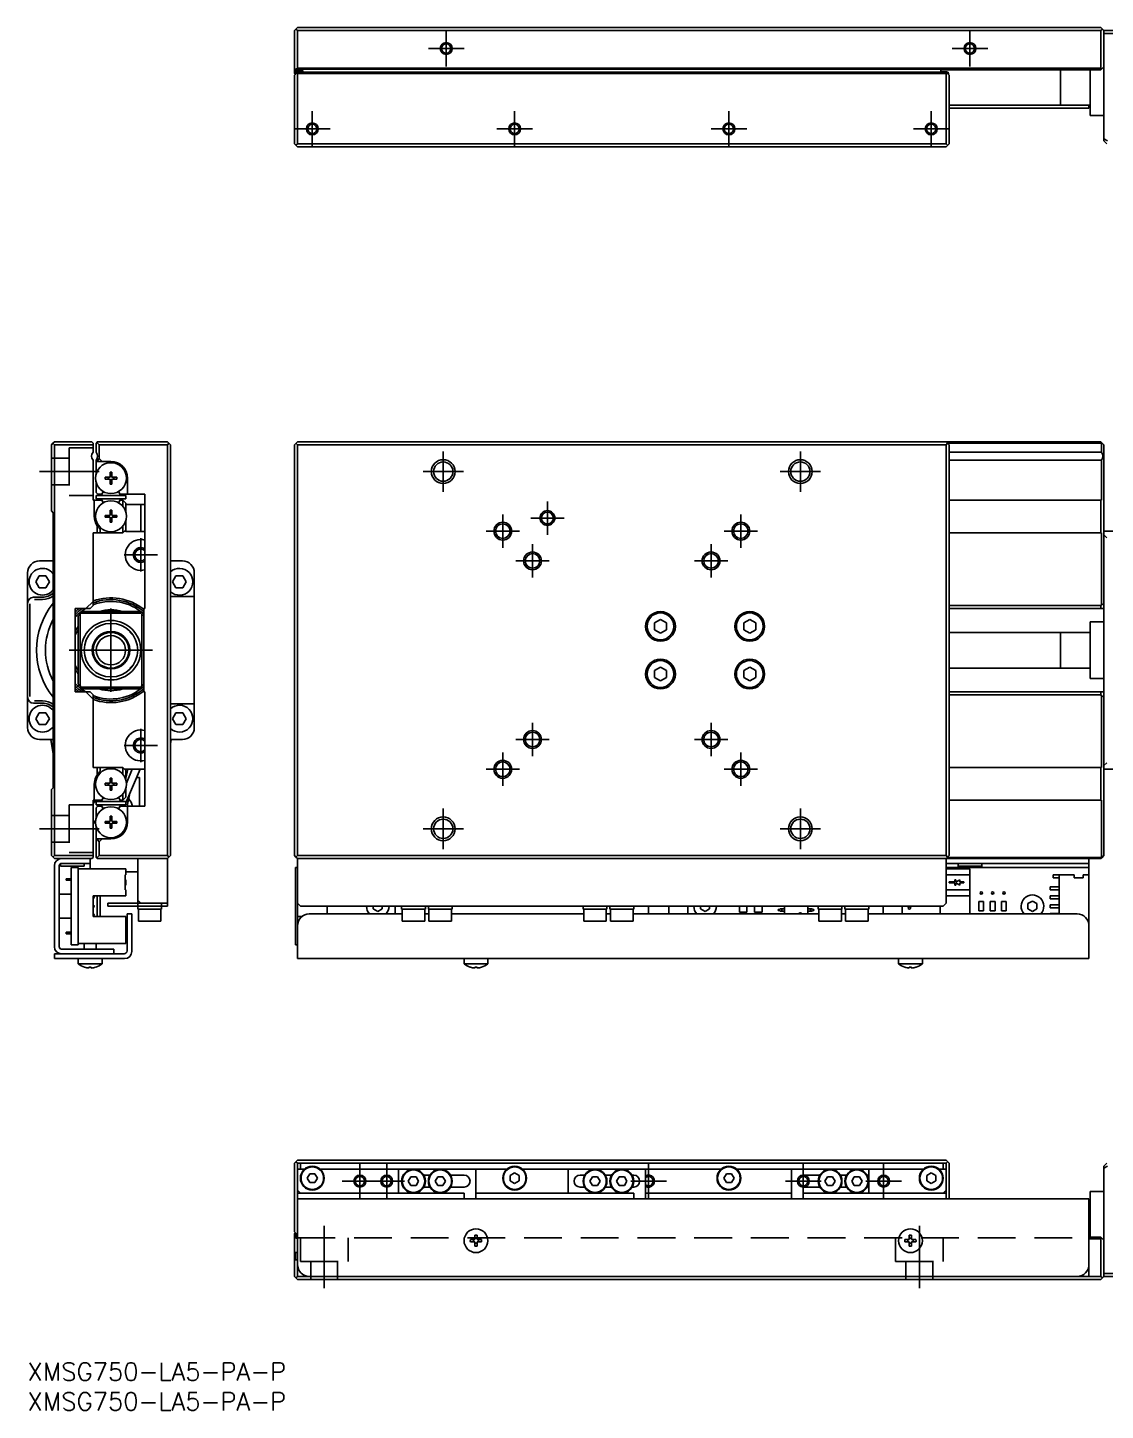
# Model space of a CAD drawing. Extents: x 0 to 725, y -8 to 228.
# Drawn here: x 0 to 181.1, y -8 to 224.2 of the extents above; entities that cross this region are included whole.
import ezdxf

# ---------------------------------------------------------------- set-up
doc = ezdxf.new("R2010")
doc.units = 0
doc.header["$LTSCALE"] = 0.5
doc.linetypes.add('CENTER', pattern=[50.8, 31.75, -6.35, 6.35, -6.35])
doc.linetypes.add('DASHED', pattern=[19.05, 12.7, -6.35])
for name, color, linetype in [('MSM_CENTER', 1, 'CENTER'), ('MSM_CONTINUOUS', 7, 'CONTINUOUS'), ('MSM_DASHED', 4, 'DASHED'), ('MSM_NARROW', 5, 'CONTINUOUS'), ('MSM_PART_NUMBER', 7, 'CONTINUOUS')]:
    doc.layers.add(name, color=color, linetype=linetype)
doc.styles.get("Standard").update_dxf_attribs({"font": 'txt.shx', "height": 1, "bigfont": 'bigfont.shx'})

# ---------------------------------------------------------------- blocks, each defined once
blk = doc.blocks.new('*U2')
at = {"layer": 'MSM_PART_NUMBER'}
blk.add_text('XMSG750-LA5-PA-P', height=3, dxfattribs=at).set_placement((0, -3))
blk = doc.blocks.new('*U3')
at = {"layer": 'MSM_PART_NUMBER'}
blk.add_text('XMSG750-LA5-PA-P', height=3, dxfattribs=at).set_placement((0, -8))

msp = doc.modelspace()

# ---------------------------------------------------------------- linework, layer by layer
at = {"layer": 'MSM_CENTER'}
for p, q in [((70.33, 217.75), (70.33, 223.75)), ((158.33, 217.75), (158.33, 223.75)), ((67.33, 220.75), (73.33, 220.75)), ((155.33, 220.75), (161.33, 220.75)), ((47.83, 204.25), (47.83, 210.25)), ((81.83, 204.25), (81.83, 210.25)), ((117.83, 204.25), (117.83, 210.25)), ((151.83, 204.25), (151.83, 210.25)), ((44.83, 207.25), (50.83, 207.25)), ((78.83, 207.25), (84.83, 207.25)), ((114.83, 207.25), (120.83, 207.25)), ((148.83, 207.25), (154.83, 207.25)), ((69.83, 146.28), (69.83, 153.08)), ((129.83, 146.28), (129.83, 153.08)), ((12, 149.68), (2, 149.68)), ((66.43, 149.68), (73.23, 149.68)), ((126.43, 149.68), (133.23, 149.68)), ((87.33, 139.08), (87.33, 144.68)), ((79.83, 136.88), (79.83, 142.48)), ((84.53, 141.88), (90.13, 141.88)), ((119.83, 136.88), (119.83, 142.48)), ((77.03, 139.68), (82.63, 139.68)), ((117.03, 139.68), (122.63, 139.68)), ((19, 132.88), (19, 138.48)), ((84.83, 131.88), (84.83, 137.48)), ((114.83, 131.88), (114.83, 137.48)), ((16.2, 135.68), (21.8, 135.68)), ((82.03, 134.68), (87.63, 134.68)), ((112.03, 134.68), (117.63, 134.68)), ((14, 112.68), (14, 126.68)), ((7, 119.68), (21, 119.68)), ((84.83, 101.88), (84.83, 107.48)), ((114.83, 101.88), (114.83, 107.48)), ((19, 100.88), (19, 106.48)), ((82.03, 104.68), (87.63, 104.68)), ((112.03, 104.68), (117.63, 104.68)), ((16.2, 103.68), (21.8, 103.68)), ((79.83, 96.88), (79.83, 102.48)), ((119.83, 96.88), (119.83, 102.48)), ((77.03, 99.68), (82.63, 99.68)), ((117.03, 99.68), (122.63, 99.68)), ((69.83, 86.28), (69.83, 93.08)), ((129.83, 86.28), (129.83, 93.08)), ((12, 89.68), (2, 89.68)), ((66.43, 89.68), (73.23, 89.68)), ((126.43, 89.68), (133.23, 89.68)), ((55.83, 27.5), (55.83, 33.5)), ((60.33, 27.5), (60.33, 33.5)), ((104.33, 27.5), (104.33, 33.5)), ((130.33, 27.5), (130.33, 33.5)), ((143.83, 27.5), (143.83, 33.5)), ((52.83, 30.5), (63.33, 30.5)), ((101.33, 30.5), (107.33, 30.5)), ((127.33, 30.5), (133.33, 30.5)), ((140.83, 30.5), (146.83, 30.5)), ((49.83, 23), (49.83, 12.5)), ((149.83, 12.5), (149.83, 23))]:
    msp.add_line(p, q, dxfattribs=at)
at = {"layer": 'MSM_CONTINUOUS'}
for p, q in [((44.83, 223.75), (45.33, 224.25)), ((44.83, 223.75), (44.83, 216.55)), ((45.08, 224), (45.33, 223.75)), ((45.33, 224.25), (180.33, 224.25)), ((45.33, 223.75), (45.33, 217.45)), ((180.33, 223.75), (45.33, 223.75)), ((180.83, 223.75), (180.33, 224.25)), ((180.33, 223.75), (180.58, 224)), ((180.33, 217.45), (180.33, 223.75)), ((180.83, 223.75), (194.33, 223.75)), ((180.83, 205.25), (180.83, 223.75)), ((194.33, 223.25), (180.83, 223.25)), ((180.43, 217.25), (44.83, 217.25)), ((46.23, 217.05), (44.83, 217.05)), ((45.33, 216.75), (44.83, 216.25)), ((44.93, 216.45), (44.83, 216.55)), ((44.83, 204.75), (44.83, 216.25)), ((44.93, 216.35), (44.93, 216.55)), ((45.33, 217.45), (45.13, 217.25)), ((45.93, 216.85), (45.23, 216.85)), ((45.33, 216.55), (45.23, 216.65)), ((45.33, 217.45), (180.33, 217.45)), ((45.33, 216.75), (154.33, 216.75)), ((45.33, 216.55), (45.33, 204.75)), ((154.33, 216.55), (45.33, 216.55)), ((46.23, 216.75), (46.23, 217.05)), ((153.43, 216.75), (153.43, 217.15)), ((180.33, 217.15), (153.43, 217.15)), ((154.43, 216.85), (153.73, 216.85)), ((154.43, 216.65), (154.33, 216.75)), ((154.43, 216.65), (154.33, 216.55)), ((154.33, 204.75), (154.33, 216.55)), ((154.83, 216.25), (154.43, 216.65)), ((154.73, 216.55), (154.73, 216.35)), ((154.83, 216.25), (154.83, 204.75)), ((173.53, 211.25), (173.53, 217.15)), ((178.53, 209.5), (178.53, 217.15)), ((180.33, 217.15), (180.83, 217.65)), ((180.48, 217.3), (180.33, 217.45)), ((154.83, 211.25), (178.53, 211.25)), ((178.33, 210.75), (154.83, 210.75)), ((178.33, 211.25), (178.33, 210.75)), ((178.53, 209.5), (180.83, 209.5)), ((44.83, 204.75), (45.08, 204.5)), ((45.08, 204.5), (45.33, 204.75)), ((45.08, 204.5), (45.33, 204.25)), ((45.33, 204.75), (154.33, 204.75)), ((154.33, 204.75), (154.58, 204.5)), ((154.33, 204.25), (154.83, 204.75)), ((180.83, 205.56), (181.44, 205.25)), ((181.33, 204.75), (180.83, 205.25)), ((154.33, 204.25), (45.33, 204.25)), ((4, 154.18), (4.25, 154.43)), ((4, 143.08), (4, 154.18)), ((4.25, 154.43), (4.5, 154.68)), ((4.5, 154.18), (4.25, 154.43)), ((4.5, 154.68), (10.8, 154.68)), ((4.5, 154.18), (4.5, 85.18)), ((11, 154.18), (4.5, 154.18)), ((10.8, 154.68), (11, 154.48)), ((11, 154.48), (11, 152.94)), ((11.5, 154.48), (11.6, 154.58)), ((11.5, 152.94), (11.5, 154.48)), ((11.7, 154.68), (11.6, 154.58)), ((11.6, 154.58), (12, 154.18)), ((11.7, 154.68), (23.5, 154.68)), ((12, 154.18), (12, 151.88)), ((23.5, 154.18), (12, 154.18)), ((24, 154.18), (23.5, 154.68)), ((23.5, 154.18), (23.75, 154.43)), ((23.5, 85.18), (23.5, 154.18)), ((24, 154.18), (24, 85.18)), ((44.83, 154.18), (45.33, 154.68)), ((44.83, 85.18), (44.83, 154.18)), ((45.08, 154.43), (45.33, 154.18)), ((45.33, 154.68), (180.33, 154.68)), ((154.33, 154.18), (45.33, 154.18)), ((45.33, 154.18), (45.33, 85.18)), ((154.33, 154.68), (154.83, 154.18)), ((154.33, 154.18), (154.58, 154.43)), ((154.33, 85.18), (154.33, 154.18)), ((180.43, 154.48), (154.53, 154.48)), ((154.83, 154.18), (154.83, 85.18)), ((180.48, 154.53), (180.33, 154.68)), ((180.43, 154.48), (180.48, 154.53)), ((180.43, 152.94), (180.43, 154.48)), ((180.48, 154.53), (180.83, 154.18)), ((180.83, 154.18), (180.83, 85.18)), ((11, 151.61), (11, 144.88)), ((11.5, 149.29), (11.5, 151.61)), ((14, 151.38), (11.5, 151.38)), ((12, 151.88), (11.65, 151.38)), ((12.5, 151.38), (12, 151.88)), ((154.83, 152.94), (180.43, 152.94)), ((180.43, 151.61), (154.83, 151.61)), ((180.43, 144.88), (180.43, 151.61)), ((13, 148.72), (13.8, 148.72)), ((13, 148.72), (13, 148.43)), ((13.53, 148.43), (13.53, 148.72)), ((13.86, 149.58), (14.15, 149.58)), ((13.86, 148.78), (13.86, 149.58)), ((14.15, 149.05), (13.86, 149.05)), ((14.15, 148.78), (14.15, 149.58)), ((14.21, 148.72), (15, 148.72)), ((14.47, 148.43), (14.47, 148.72)), ((15, 148.72), (15, 148.43)), ((11.5, 146.18), (11.5, 147.86)), ((13, 148.43), (13.8, 148.43)), ((13.86, 147.58), (13.86, 148.37)), ((13.86, 148.11), (14.15, 148.11)), ((13.86, 147.58), (14.15, 147.58)), ((14.15, 147.58), (14.15, 148.37)), ((14.21, 148.43), (15, 148.43)), ((16.8, 145.88), (16.8, 148.58)), ((11, 144.88), (12.46, 144.88)), ((11.2, 142.18), (11.2, 144.88)), ((11.5, 146.18), (11.8, 145.88)), ((11.5, 145.68), (16.5, 145.68)), ((11.5, 145.68), (11.5, 145.08)), ((11.5, 145.08), (16.5, 145.08)), ((12.45, 145.88), (11.8, 145.88)), ((12.6, 146.14), (12.45, 145.88)), ((12.46, 144.88), (12.67, 144.5)), ((15.55, 145.88), (15.4, 146.14)), ((15.46, 144.74), (15.54, 144.88)), ((16, 144.88), (15.54, 144.88)), ((19.7, 145.88), (15.55, 145.88)), ((16, 143.84), (16, 144.88)), ((16.5, 144.38), (16, 144.88)), ((16.5, 145.68), (16.5, 145.08)), ((16.5, 144.38), (16.5, 142.89)), ((19.7, 144.13), (16.5, 144.13)), ((19, 139.63), (19, 144.13)), ((19.7, 145.88), (19.7, 126.68)), ((180.43, 144.88), (154.83, 144.88)), ((180.33, 139.38), (180.33, 144.88)), ((4, 143.08), (4.3, 142.78)), ((4.3, 96.58), (4.3, 142.78)), ((13, 142.32), (13.8, 142.32)), ((13, 142.32), (13, 142.03)), ((13, 142.03), (13.8, 142.03)), ((13.53, 142.03), (13.53, 142.32)), ((13.86, 143.18), (14.15, 143.18)), ((13.86, 142.38), (13.86, 143.18)), ((14.15, 142.65), (13.86, 142.65)), ((13.86, 141.18), (13.86, 141.97)), ((13.86, 141.71), (14.15, 141.71)), ((14.15, 142.38), (14.15, 143.18)), ((14.15, 141.18), (14.15, 141.97)), ((14.21, 142.32), (15, 142.32)), ((14.21, 142.03), (15, 142.03)), ((14.47, 142.03), (14.47, 142.32)), ((15, 142.32), (15, 142.03)), ((16, 139.38), (11, 139.38)), ((11, 139.38), (11, 127.18)), ((11.7, 139.38), (11.7, 140.58)), ((12.2, 140.03), (12.2, 139.38)), ((13.86, 141.18), (14.15, 141.18)), ((16, 139.38), (16, 140.51)), ((16, 139.38), (16.5, 139.88)), ((16.5, 139.68), (16.3, 139.68)), ((16.5, 141.46), (16.5, 139.63)), ((16.5, 139.63), (19.7, 139.63)), ((180.43, 139.38), (154.83, 139.38)), ((180.43, 127.32), (180.43, 139.38)), ((180.83, 139.68), (209.83, 139.68)), ((181.33, 138.56), (180.83, 139.06)), ((0, 132.68), (0, 106.68)), ((2, 134.68), (4.3, 134.68)), ((26, 134.68), (24, 134.68)), ((28, 132.68), (28, 128.68)), ((1.35, 131.18), (1.92, 132.18)), ((1.92, 130.18), (1.35, 131.18)), ((1.92, 132.18), (3.08, 132.18)), ((3.08, 130.18), (1.92, 130.18)), ((3.08, 132.18), (3.65, 131.18)), ((3.65, 131.18), (3.08, 130.18)), ((24.35, 131.18), (24.92, 132.18)), ((24.92, 130.18), (24.35, 131.18)), ((24.92, 132.18), (26.08, 132.18)), ((26.08, 130.18), (24.92, 130.18)), ((26.08, 132.18), (26.65, 131.18)), ((26.65, 131.18), (26.08, 130.18)), ((1, 128.58), (2.5, 128.58)), ((1.13, 128.19), (2.5, 128.19)), ((9.79, 126.68), (11, 127.88)), ((28, 128.68), (24, 128.68)), ((28, 128.68), (28, 110.68)), ((0.38, 111.9), (0.38, 127.45)), ((10.5, 126.68), (8, 126.68)), ((8, 126.68), (8, 112.68)), ((8.5, 125.38), (9.3, 126.18)), ((8.8, 125.68), (8.8, 113.68)), ((19, 125.88), (9, 125.88)), ((9.3, 126.18), (18.7, 126.18)), ((11, 127.18), (10.5, 126.68)), ((18.7, 126.18), (19.5, 125.38)), ((19.2, 113.68), (19.2, 125.68)), ((19.5, 126.68), (19.5, 112.68)), ((19.7, 126.68), (19.5, 126.68)), ((154.83, 127.18), (180.33, 127.18)), ((180.83, 126.68), (154.83, 126.68)), ((180.33, 127.18), (180.43, 127.32)), ((180.33, 126.68), (180.33, 127.18)), ((180.83, 127.48), (180.43, 127.32)), ((8.5, 113.98), (8.5, 125.38)), ((105.33, 124.25), (106.33, 124.83)), ((105.33, 123.1), (105.33, 124.25)), ((106.33, 122.52), (105.33, 123.1)), ((106.33, 124.83), (107.33, 124.25)), ((107.33, 123.1), (106.33, 122.52)), ((107.33, 124.25), (107.33, 123.1)), ((120.33, 124.25), (121.33, 124.83)), ((120.33, 123.1), (120.33, 124.25)), ((121.33, 122.52), (120.33, 123.1)), ((121.33, 124.83), (122.33, 124.25)), ((122.33, 123.1), (121.33, 122.52)), ((122.33, 124.25), (122.33, 123.1)), ((178.53, 114.93), (178.53, 124.43)), ((180.83, 124.43), (178.53, 124.43)), ((17.2, 122.65), (17.2, 122.84)), ((17.2, 122.65), (17.43, 122.43)), ((17.43, 122.59), (17.43, 122.43)), ((17.43, 122.43), (17.56, 122.43)), ((17.56, 122.43), (17.56, 122.43)), ((178.53, 122.68), (154.83, 122.68)), ((173.53, 116.68), (173.53, 122.68)), ((11.04, 118.62), (11.04, 118.61)), ((12.56, 116.88), (12.63, 116.88)), ((12.69, 116.81), (12.63, 116.88)), ((15.38, 116.88), (15.31, 116.81)), ((15.38, 116.88), (15.44, 116.88)), ((17.43, 116.93), (17.2, 116.7)), ((17.2, 116.51), (17.2, 116.7)), ((17.43, 116.93), (17.43, 116.76)), ((17.56, 116.93), (17.43, 116.93)), ((17.56, 116.93), (17.56, 116.93)), ((105.33, 116.25), (106.33, 116.83)), ((105.33, 115.1), (105.33, 116.25)), ((106.33, 116.83), (107.33, 116.25)), ((107.33, 116.25), (107.33, 115.1)), ((120.33, 116.25), (121.33, 116.83)), ((120.33, 115.1), (120.33, 116.25)), ((121.33, 116.83), (122.33, 116.25)), ((122.33, 116.25), (122.33, 115.1)), ((154.83, 116.68), (178.53, 116.68)), ((8.8, 113.68), (8.5, 113.98)), ((19.5, 113.98), (19.2, 113.68)), ((106.33, 114.52), (105.33, 115.1)), ((107.33, 115.1), (106.33, 114.52)), ((121.33, 114.52), (120.33, 115.1)), ((122.33, 115.1), (121.33, 114.52)), ((178.53, 114.93), (180.83, 114.93)), ((8, 112.68), (10.5, 112.68)), ((8.8, 113.68), (9, 113.48)), ((9, 113.48), (19, 113.48)), ((9.3, 113.18), (9, 113.48)), ((18.7, 113.18), (9.3, 113.18)), ((11, 111.47), (9.79, 112.68)), ((10.5, 112.68), (11, 112.18)), ((11, 112.18), (11, 99.98)), ((19, 113.48), (18.7, 113.18)), ((19, 113.48), (19.2, 113.68)), ((19.7, 112.68), (19.5, 112.68)), ((19.7, 112.68), (19.7, 93.48)), ((154.83, 112.68), (180.83, 112.68)), ((180.33, 112.18), (154.83, 112.18)), ((180.33, 112.18), (180.33, 112.68)), ((180.43, 112.03), (180.33, 112.18)), ((180.43, 99.98), (180.43, 112.03)), ((180.43, 112.03), (180.83, 111.87)), ((2.5, 110.78), (1, 110.78)), ((2.5, 111.16), (1.13, 111.16)), ((1.35, 108.18), (1.92, 109.18)), ((1.92, 109.18), (3.08, 109.18)), ((3.08, 109.18), (3.65, 108.18)), ((24, 110.68), (28, 110.68)), ((24.35, 108.18), (24.92, 109.18)), ((24.92, 109.18), (26.08, 109.18)), ((26.08, 109.18), (26.65, 108.18)), ((28, 110.68), (28, 106.68)), ((1.92, 107.18), (1.35, 108.18)), ((3.08, 107.18), (1.92, 107.18)), ((3.65, 108.18), (3.08, 107.18)), ((24.92, 107.18), (24.35, 108.18)), ((26.08, 107.18), (24.92, 107.18)), ((26.65, 108.18), (26.08, 107.18)), ((4.3, 104.68), (2, 104.68)), ((4.3, 102.27), (3.88, 104.68)), ((24.12, 104.68), (24, 103.97)), ((24, 104.68), (26, 104.68)), ((11, 99.98), (16, 99.98)), ((11.7, 98.77), (11.7, 99.98)), ((12.2, 99.98), (12.2, 99.32)), ((16, 98.84), (16, 99.98)), ((16.5, 99.48), (16, 99.98)), ((180.43, 99.98), (154.83, 99.98)), ((180.33, 94.48), (180.33, 99.98)), ((180.83, 100.29), (181.33, 100.79)), ((13.86, 98.18), (14.15, 98.18)), ((13.86, 97.38), (13.86, 98.18)), ((14.15, 97.65), (13.86, 97.65)), ((14.15, 97.38), (14.15, 98.18)), ((19.7, 99.68), (16.3, 99.68)), ((16.83, 99.68), (16.5, 98.16)), ((16.5, 94.05), (18.89, 99.68)), ((16.5, 99.48), (16.5, 97.89)), ((17.59, 99.68), (16.59, 97.34)), ((18.3, 98.28), (18.81, 98.28)), ((18.81, 93.48), (18.81, 98.28)), ((209.83, 99.68), (180.83, 99.68)), ((4.3, 96.58), (4, 96.28)), ((4, 85.18), (4, 96.28)), ((11.2, 97.18), (11.2, 94.48)), ((13, 97.32), (13.8, 97.32)), ((13, 97.32), (13, 97.03)), ((13, 97.03), (13.8, 97.03)), ((13.53, 97.03), (13.53, 97.32)), ((13.86, 96.18), (13.86, 96.97)), ((13.86, 96.71), (14.15, 96.71)), ((13.86, 96.18), (14.15, 96.18)), ((14.15, 96.18), (14.15, 96.97)), ((14.21, 97.32), (15, 97.32)), ((14.21, 97.03), (15, 97.03)), ((14.47, 97.03), (14.47, 97.32)), ((15, 97.32), (15, 97.03)), ((16, 94.48), (16, 95.51)), ((16.5, 96.46), (16.5, 94.98)), ((16.71, 93.48), (17.18, 95.66)), ((12.46, 94.48), (11, 94.48)), ((11, 94.48), (11, 84.88)), ((11.32, 94.48), (11.5, 94.05)), ((11.5, 94.28), (16.5, 94.28)), ((11.5, 94.28), (11.5, 93.68)), ((11.5, 93.68), (16.5, 93.68)), ((11.8, 93.48), (11.5, 93.18)), ((11.5, 91.49), (11.5, 93.18)), ((11.66, 93.68), (11.76, 93.44)), ((11.8, 93.48), (12.45, 93.48)), ((12.6, 93.22), (12.45, 93.48)), ((12.46, 94.48), (12.67, 94.85)), ((15.55, 93.48), (15.4, 93.22)), ((15.46, 94.61), (15.54, 94.48)), ((16, 94.48), (15.54, 94.48)), ((15.55, 93.48), (19.7, 93.48)), ((16, 94.48), (16.5, 94.98)), ((16.26, 93.48), (16.34, 93.68)), ((16.5, 94.28), (16.5, 93.68)), ((16.8, 90.78), (16.8, 93.48)), ((180.43, 94.48), (154.83, 94.48)), ((180.43, 84.88), (180.43, 94.48)), ((13, 90.92), (13.8, 90.92)), ((13, 90.92), (13, 90.63)), ((13, 90.63), (13.8, 90.63)), ((13.53, 90.63), (13.53, 90.92)), ((13.86, 91.78), (14.15, 91.78)), ((13.86, 90.98), (13.86, 91.78)), ((14.15, 91.25), (13.86, 91.25)), ((14.15, 90.98), (14.15, 91.78)), ((14.21, 90.92), (15, 90.92)), ((14.21, 90.63), (15, 90.63)), ((14.47, 90.63), (14.47, 90.92)), ((15, 90.92), (15, 90.63)), ((11.5, 84.88), (11.5, 90.06)), ((13.86, 89.78), (13.86, 90.57)), ((13.86, 90.31), (14.15, 90.31)), ((13.86, 89.78), (14.15, 89.78)), ((14.15, 89.78), (14.15, 90.57)), ((11.5, 87.98), (14, 87.98)), ((11.65, 87.98), (12, 87.48)), ((12, 87.48), (12.5, 87.98)), ((12, 87.48), (12, 85.18)), ((4.5, 84.68), (4, 85.18)), ((4.25, 84.93), (4.5, 85.18)), ((4.5, 85.18), (11, 85.18)), ((10.8, 84.68), (4.5, 84.68)), ((5.5, 83.82), (5.5, 83.38)), ((5.7, 83.88), (10.5, 83.88)), ((9.5, 83.38), (9.5, 83.88)), ((10.5, 84.68), (10.5, 83.88)), ((10.53, 82.93), (10.53, 84.68)), ((11, 84.88), (10.8, 84.68)), ((11.7, 84.68), (11.5, 84.88)), ((12, 85.18), (11.6, 84.78)), ((23.5, 84.68), (11.7, 84.68)), ((12, 85.18), (23.5, 85.18)), ((18.5, 84.68), (18.5, 76.18)), ((23.75, 84.93), (23.5, 85.18)), ((23.5, 84.68), (23.75, 84.93)), ((23.5, 84.68), (23.5, 76.68)), ((24, 85.18), (23.75, 84.93)), ((45.08, 84.93), (44.83, 85.18)), ((45.33, 85.18), (45.08, 84.93)), ((45.33, 84.68), (45.08, 84.93)), ((45.33, 85.18), (154.33, 85.18)), ((45.33, 67.88), (45.33, 84.68)), ((180.33, 84.68), (45.33, 84.68)), ((154.58, 84.93), (154.33, 85.18)), ((154.83, 85.18), (154.33, 84.68)), ((154.33, 77.18), (154.33, 84.68)), ((154.33, 83.88), (178.33, 83.88)), ((154.53, 84.88), (180.43, 84.88)), ((156.33, 83.18), (156.33, 83.88)), ((160.33, 83.88), (160.33, 83.18)), ((178.33, 84.68), (178.33, 67.88)), ((180.33, 84.68), (180.48, 84.83)), ((180.48, 84.83), (180.43, 84.88)), ((180.83, 85.18), (180.48, 84.83)), ((4.5, 83.48), (4.5, 69.88)), ((5.3, 83.48), (5.3, 69.88)), ((9.5, 83.38), (5.5, 83.38)), ((6.5, 81.3), (6.5, 81.05)), ((7.3, 81.3), (6.5, 81.3)), ((7.3, 70.18), (7.3, 83.18)), ((7.3, 83.18), (8.5, 83.18)), ((8.5, 70.18), (8.5, 83.18)), ((16.5, 82.93), (8.5, 82.93)), ((16.5, 81.93), (16.4, 81.93)), ((16.4, 79.43), (16.4, 81.93)), ((16.5, 81.93), (16.5, 82.93)), ((18.5, 82.43), (16.5, 82.43)), ((45.03, 70.18), (45.03, 83.18)), ((45.03, 83.18), (45.33, 83.18)), ((154.33, 83.18), (178.33, 83.18)), ((158.33, 82.93), (154.33, 82.93)), ((154.33, 81.93), (158.33, 81.93)), ((160.33, 83.38), (156.33, 83.38)), ((158.33, 75.38), (158.33, 82.93)), ((172.33, 81.43), (172.33, 81.93)), ((172.33, 81.93), (175.83, 81.93)), ((172.33, 81.43), (173.33, 81.43)), ((173.33, 81.93), (173.33, 75.38)), ((175.83, 81.93), (175.83, 81.43)), ((177.33, 81.43), (175.83, 81.43)), ((177.33, 81.93), (178.33, 81.93)), ((177.33, 81.93), (177.33, 81.43)), ((7.3, 81.05), (6.5, 81.05)), ((16.4, 81.13), (16.5, 81.13)), ((16.4, 80.75), (16.5, 80.75)), ((16.4, 80.6), (16.5, 80.6)), ((16.4, 80.23), (16.5, 80.23)), ((16.5, 79.43), (16.4, 79.43)), ((16.5, 80.23), (16.5, 81.13)), ((16.5, 78.43), (16.5, 79.43)), ((158.33, 79.43), (154.33, 79.43)), ((154.83, 80.75), (155.78, 80.75)), ((154.83, 80.6), (154.83, 80.75)), ((155.78, 80.6), (154.83, 80.6)), ((155.78, 80.75), (155.78, 81.13)), ((155.78, 81.13), (155.93, 81.13)), ((155.78, 80.23), (155.78, 80.6)), ((155.93, 80.23), (155.78, 80.23)), ((155.93, 81.13), (155.93, 80.73)), ((155.93, 80.73), (156.61, 81.13)), ((155.93, 80.62), (155.93, 80.23)), ((156.61, 80.23), (155.93, 80.62)), ((156.61, 81.13), (156.61, 80.75)), ((156.61, 80.75), (157.31, 80.75)), ((157.31, 80.6), (156.61, 80.6)), ((156.61, 80.6), (156.61, 80.23)), ((157.31, 80.75), (157.31, 80.6)), ((171.83, 79.43), (171.83, 79.93)), ((173.33, 79.93), (171.83, 79.93)), ((171.83, 79.43), (173.33, 79.43)), ((7.3, 78.68), (5.3, 78.68)), ((11, 74.93), (11, 78.43)), ((11, 78.43), (16.5, 78.43)), ((11.7, 78.43), (11.7, 74.93)), ((12.2, 78.43), (12.2, 74.93)), ((13.5, 77.18), (13.5, 76.68)), ((23.5, 77.18), (13.5, 77.18)), ((13.5, 76.68), (18.5, 76.68)), ((19, 77.18), (18.5, 77.68)), ((22.5, 76.68), (18.5, 76.68)), ((22.5, 76.18), (22.5, 77.18)), ((23.5, 76.68), (22.5, 76.68)), ((45.33, 77.18), (45.83, 76.68)), ((153.83, 76.68), (45.83, 76.68)), ((50.33, 75.38), (50.33, 76.68)), ((58.08, 76.24), (58.08, 76.68)), ((59.58, 76.68), (59.58, 76.24)), ((61.73, 76.68), (61.73, 75.38)), ((62.83, 76.68), (62.83, 76.18)), ((66.83, 76.18), (66.83, 76.68)), ((67.33, 76.68), (67.33, 76.18)), ((71.33, 76.18), (71.33, 76.68)), ((93.33, 76.68), (93.33, 76.18)), ((97.33, 76.18), (97.33, 76.68)), ((97.83, 76.68), (97.83, 76.18)), ((101.83, 76.18), (101.83, 76.68)), ((104.33, 75.38), (104.33, 76.68)), ((107.73, 76.68), (107.73, 75.38)), ((110.93, 75.38), (110.93, 76.68)), ((113.08, 76.24), (113.08, 76.68)), ((114.58, 76.68), (114.58, 76.24)), ((119.6, 76.68), (119.6, 75.68)), ((120.85, 75.68), (120.85, 76.68)), ((122.14, 76.68), (122.14, 75.68)), ((123.39, 75.68), (123.39, 76.68)), ((127.17, 75.38), (127.17, 76.68)), ((131.07, 76.68), (131.07, 75.38)), ((132.83, 76.68), (132.83, 76.18)), ((136.83, 76.18), (136.83, 76.68)), ((137.33, 76.68), (137.33, 76.18)), ((141.33, 76.18), (141.33, 76.68)), ((143.73, 76.68), (143.73, 75.38)), ((146.93, 75.38), (146.93, 76.68)), ((153.33, 75.38), (153.33, 76.68)), ((153.83, 76.68), (154.33, 77.18)), ((154.33, 78.43), (158.33, 78.43)), ((160.63, 77.48), (159.83, 77.48)), ((159.83, 77.48), (159.83, 75.88)), ((160.63, 75.88), (160.63, 77.48)), ((161.74, 77.48), (161.74, 75.88)), ((162.54, 77.48), (161.74, 77.48)), ((162.54, 75.88), (162.54, 77.48)), ((163.64, 77.48), (163.64, 75.88)), ((164.44, 77.48), (163.64, 77.48)), ((164.44, 75.88), (164.44, 77.48)), ((168.08, 77.11), (168.83, 77.54)), ((168.08, 76.24), (168.08, 77.11)), ((168.83, 77.54), (169.58, 77.11)), ((169.58, 77.11), (169.58, 76.24)), ((171.83, 77.93), (171.83, 78.43)), ((173.33, 78.43), (171.83, 78.43)), ((171.83, 77.93), (173.33, 77.93)), ((171.83, 76.43), (171.83, 76.93)), ((173.33, 76.93), (171.83, 76.93)), ((5.3, 74.68), (7.3, 74.68)), ((16.5, 74.93), (11, 74.93)), ((16.5, 70.43), (16.5, 74.93)), ((16.7, 69.18), (16.7, 75.38)), ((16.7, 75.38), (17.5, 75.38)), ((17.5, 75.38), (17.5, 69.08)), ((22.5, 76.18), (18.5, 76.18)), ((18.6, 76.18), (18.6, 74.18)), ((22.4, 74.18), (22.4, 76.18)), ((46.07, 74.93), (45.33, 74.93)), ((62.93, 75.38), (47.33, 75.38)), ((58.83, 75.81), (58.08, 76.24)), ((59.58, 76.24), (58.83, 75.81)), ((66.83, 76.18), (62.83, 76.18)), ((62.93, 76.18), (62.93, 74.18)), ((66.73, 74.18), (66.73, 76.18)), ((67.43, 75.38), (66.73, 75.38)), ((71.33, 76.18), (67.33, 76.18)), ((67.43, 76.18), (67.43, 74.18)), ((71.23, 74.18), (71.23, 76.18)), ((93.43, 75.38), (71.23, 75.38)), ((97.33, 76.18), (93.33, 76.18)), ((93.43, 76.18), (93.43, 74.18)), ((97.23, 74.18), (97.23, 76.18)), ((97.93, 75.38), (97.23, 75.38)), ((101.83, 76.18), (97.83, 76.18)), ((97.93, 76.18), (97.93, 74.18)), ((101.73, 74.18), (101.73, 76.18)), ((132.93, 75.38), (101.73, 75.38)), ((113.83, 75.81), (113.08, 76.24)), ((114.58, 76.24), (113.83, 75.81)), ((119.6, 75.68), (120.85, 75.68)), ((122.14, 75.68), (123.39, 75.68)), ((126.12, 76.14), (126.12, 75.94)), ((126.12, 76.14), (126.37, 76.14)), ((126.37, 75.94), (126.12, 75.94)), ((126.37, 76.14), (126.43, 76.26)), ((126.43, 75.83), (126.37, 75.94)), ((127.17, 76.26), (126.43, 76.26)), ((127.17, 75.83), (126.43, 75.83)), ((126.73, 75.83), (126.73, 76.26)), ((131.07, 76.26), (131.8, 76.26)), ((131.8, 75.83), (131.07, 75.83)), ((131.51, 76.26), (131.51, 75.83)), ((131.8, 76.26), (131.87, 76.14)), ((131.87, 75.94), (131.8, 75.83)), ((131.87, 76.14), (132.12, 76.14)), ((132.12, 75.94), (131.87, 75.94)), ((132.12, 75.94), (132.12, 76.14)), ((136.83, 76.18), (132.83, 76.18)), ((132.93, 76.18), (132.93, 74.18)), ((136.73, 74.18), (136.73, 76.18)), ((137.43, 75.38), (136.73, 75.38)), ((141.33, 76.18), (137.33, 76.18)), ((137.43, 76.18), (137.43, 74.18)), ((141.23, 74.18), (141.23, 76.18)), ((176.33, 75.38), (141.23, 75.38)), ((159.83, 75.88), (160.63, 75.88)), ((161.74, 75.88), (162.54, 75.88)), ((163.64, 75.88), (164.44, 75.88)), ((168.83, 75.81), (168.08, 76.24)), ((169.58, 76.24), (168.83, 75.81)), ((171.83, 76.43), (173.33, 76.43)), ((171.83, 75.38), (171.83, 75.43)), ((173.33, 75.43), (171.83, 75.43)), ((6.5, 72.3), (6.5, 72.05)), ((7.3, 72.3), (6.5, 72.3)), ((7.3, 72.05), (6.5, 72.05)), ((18.6, 74.18), (22.4, 74.18)), ((62.93, 74.18), (66.73, 74.18)), ((67.43, 74.18), (71.23, 74.18)), ((93.43, 74.18), (97.23, 74.18)), ((97.93, 74.18), (101.73, 74.18)), ((132.93, 74.18), (136.73, 74.18)), ((137.43, 74.18), (141.23, 74.18)), ((7.3, 70.18), (8.5, 70.18)), ((8.5, 70.43), (16.5, 70.43)), ((9.5, 70.43), (9.5, 69.48)), ((11.5, 69.48), (11.5, 70.43)), ((45.33, 70.18), (45.03, 70.18)), ((4.5, 67.88), (4.5, 68.68)), ((4.5, 68.68), (16.2, 68.68)), ((16.3, 67.88), (4.5, 67.88)), ((5.7, 69.48), (14.5, 69.48)), ((8.5, 67.88), (8.5, 66.98)), ((12.5, 66.98), (12.5, 67.88)), ((14.5, 69.48), (14.5, 68.68)), ((178.33, 67.88), (45.33, 67.88)), ((73.33, 67.88), (73.33, 66.98)), ((77.33, 66.98), (77.33, 67.88)), ((146.33, 67.88), (146.33, 66.98)), ((150.33, 66.98), (150.33, 67.88)), ((8.5, 66.98), (12.5, 66.98)), ((9.55, 66.42), (9.57, 66.42)), ((10.3, 66.42), (10.7, 66.42)), ((10.3, 66.29), (10.3, 66.42)), ((10.7, 66.42), (10.7, 66.29)), ((11.43, 66.42), (11.45, 66.42)), ((73.33, 66.98), (77.33, 66.98)), ((74.38, 66.42), (74.4, 66.42)), ((75.13, 66.42), (75.53, 66.42)), ((75.13, 66.29), (75.13, 66.42)), ((75.53, 66.42), (75.53, 66.29)), ((76.26, 66.42), (76.28, 66.42)), ((146.33, 66.98), (150.33, 66.98)), ((147.38, 66.42), (147.4, 66.42)), ((148.13, 66.42), (148.53, 66.42)), ((148.13, 66.29), (148.13, 66.42)), ((148.53, 66.42), (148.53, 66.29)), ((149.26, 66.42), (149.28, 66.42)), ((45.33, 34), (44.83, 33.5)), ((44.83, 22), (44.83, 33.5)), ((45.33, 33.5), (45.08, 33.75)), ((45.33, 34), (154.33, 34)), ((45.33, 14.5), (45.33, 33.5)), ((45.33, 33.5), (154.33, 33.5)), ((45.83, 33.5), (45.83, 32.5)), ((153.83, 32.5), (153.83, 33.5)), ((154.83, 33.5), (154.33, 34)), ((154.58, 33.75), (154.33, 33.5)), ((154.33, 27.5), (154.33, 33.5)), ((154.83, 33.5), (154.83, 27.5)), ((180.83, 33), (181.33, 33.5)), ((181.44, 33), (180.83, 32.69)), ((180.83, 33), (180.83, 14.5)), ((46.51, 32.5), (45.33, 32.5)), ((46.96, 31), (47.4, 31.75)), ((47.4, 30.25), (46.96, 31)), ((47.4, 31.75), (48.26, 31.75)), ((48.26, 30.25), (47.4, 30.25)), ((48.26, 31.75), (48.7, 31)), ((48.7, 31), (48.26, 30.25)), ((80.51, 32.5), (49.15, 32.5)), ((62.33, 32.5), (62.33, 28.5)), ((63.96, 30.5), (64.4, 31.25)), ((64.4, 29.75), (63.96, 30.5)), ((64.4, 31.25), (65.26, 31.25)), ((65.26, 31.25), (65.7, 30.5)), ((65.7, 30.5), (65.26, 29.75)), ((67.6, 31.5), (66.56, 31.5)), ((68.46, 30.5), (68.9, 31.25)), ((68.9, 29.75), (68.46, 30.5)), ((68.9, 31.25), (69.76, 31.25)), ((69.76, 31.25), (70.2, 30.5)), ((70.2, 30.5), (69.76, 29.75)), ((73.33, 31.5), (71.06, 31.5)), ((75.33, 27.5), (75.33, 32.5)), ((81.08, 31.43), (81.83, 31.87)), ((81.08, 30.57), (81.08, 31.43)), ((81.83, 30.13), (81.08, 30.57)), ((81.83, 31.87), (82.58, 31.43)), ((82.58, 30.57), (81.83, 30.13)), ((82.58, 31.43), (82.58, 30.57)), ((116.51, 32.5), (83.15, 32.5)), ((90.83, 32.5), (90.83, 28.5)), ((93.6, 31.5), (92.83, 31.5)), ((94.46, 30.5), (94.9, 31.25)), ((94.9, 29.75), (94.46, 30.5)), ((94.9, 31.25), (95.76, 31.25)), ((95.76, 31.25), (96.2, 30.5)), ((96.2, 30.5), (95.76, 29.75)), ((98.1, 31.5), (97.06, 31.5)), ((98.96, 30.5), (99.4, 31.25)), ((99.4, 29.75), (98.96, 30.5)), ((99.4, 31.25), (100.26, 31.25)), ((100.26, 31.25), (100.7, 30.5)), ((100.7, 30.5), (100.26, 29.75)), ((101.83, 31.5), (101.56, 31.5)), ((103.83, 27.5), (103.83, 32.5)), ((116.96, 31), (117.4, 31.75)), ((117.4, 30.25), (116.96, 31)), ((117.4, 31.75), (118.26, 31.75)), ((118.26, 30.25), (117.4, 30.25)), ((118.26, 31.75), (118.7, 31)), ((118.7, 31), (118.26, 30.25)), ((150.51, 32.5), (119.15, 32.5)), ((128.33, 27.5), (128.33, 32.5)), ((133.1, 31.5), (130.33, 31.5)), ((133.96, 30.5), (134.4, 31.25)), ((134.4, 29.75), (133.96, 30.5)), ((134.4, 31.25), (135.26, 31.25)), ((135.26, 31.25), (135.7, 30.5)), ((135.7, 30.5), (135.26, 29.75)), ((137.6, 31.5), (136.56, 31.5)), ((138.46, 30.5), (138.9, 31.25)), ((138.9, 29.75), (138.46, 30.5)), ((138.9, 31.25), (139.76, 31.25)), ((139.76, 31.25), (140.2, 30.5)), ((140.2, 30.5), (139.76, 29.75)), ((141.33, 32.5), (141.33, 28.5)), ((151.08, 31.43), (151.83, 31.87)), ((151.08, 30.57), (151.08, 31.43)), ((151.83, 30.13), (151.08, 30.57)), ((151.83, 31.87), (152.58, 31.43)), ((152.58, 30.57), (151.83, 30.13)), ((152.58, 31.43), (152.58, 30.57)), ((154.33, 32.5), (153.15, 32.5)), ((45.83, 28.5), (45.33, 29)), ((45.33, 28.5), (73.33, 28.5)), ((65.26, 29.75), (64.4, 29.75)), ((66.56, 29.5), (67.6, 29.5)), ((69.76, 29.75), (68.9, 29.75)), ((71.06, 29.5), (73.33, 29.5)), ((73.33, 27.5), (73.33, 28.5)), ((75.33, 28.5), (101.83, 28.5)), ((92.83, 29.5), (93.6, 29.5)), ((95.76, 29.75), (94.9, 29.75)), ((97.06, 29.5), (98.1, 29.5)), ((100.26, 29.75), (99.4, 29.75)), ((101.56, 29.5), (101.83, 29.5)), ((101.83, 27.5), (101.83, 28.5)), ((103.83, 28.5), (128.33, 28.5)), ((130.33, 29.5), (133.1, 29.5)), ((130.33, 28.5), (130.33, 27.5)), ((154.33, 28.5), (130.33, 28.5)), ((135.26, 29.75), (134.4, 29.75)), ((136.56, 29.5), (137.6, 29.5)), ((139.76, 29.75), (138.9, 29.75)), ((154.33, 29), (153.83, 28.5)), ((178.53, 21.1), (178.53, 28.75)), ((180.83, 28.75), (178.53, 28.75)), ((45.33, 27.5), (178.33, 27.5)), ((178.33, 27.5), (178.33, 14.5)), ((178.53, 27), (178.33, 27)), ((44.83, 22), (45.23, 21.6)), ((44.83, 21.7), (44.93, 21.8)), ((44.83, 14.5), (44.83, 21.7)), ((45.33, 21.2), (44.83, 21.2)), ((44.83, 21), (45.33, 21)), ((44.93, 21.7), (44.93, 21.9)), ((45.13, 21), (45.33, 20.8)), ((45.23, 21.6), (45.33, 21.7)), ((45.23, 21.6), (45.33, 21.5)), ((45.23, 21.4), (45.33, 21.4)), ((75.13, 20.7), (75.13, 21.43)), ((75.53, 21.43), (75.53, 20.7)), ((148.13, 20.7), (148.13, 21.43)), ((148.53, 21.43), (148.53, 20.7)), ((180.33, 21.1), (178.33, 21.1)), ((178.33, 21), (180.43, 21)), ((180.43, 21), (180.33, 21.1)), ((180.33, 20.8), (180.48, 20.95)), ((180.83, 20.6), (180.43, 21)), ((74.4, 20.7), (75.13, 20.7)), ((75.13, 20.3), (74.4, 20.3)), ((75.13, 19.57), (75.13, 20.3)), ((75.53, 20.7), (76.26, 20.7)), ((75.53, 20.3), (75.53, 19.57)), ((76.26, 20.3), (75.53, 20.3)), ((147.4, 20.7), (148.13, 20.7)), ((148.13, 20.3), (147.4, 20.3)), ((148.13, 19.57), (148.13, 20.3)), ((148.53, 20.7), (149.26, 20.7)), ((149.26, 20.3), (148.53, 20.3)), ((148.53, 20.3), (148.53, 19.57)), ((180.33, 20.8), (178.33, 20.8)), ((180.33, 14.5), (180.33, 20.8)), ((45.03, 17.3), (45.03, 18.5)), ((45.33, 18.5), (45.03, 18.5)), ((45.33, 17.3), (45.03, 17.3)), ((45.08, 14.25), (44.83, 14.5)), ((45.33, 14.5), (45.08, 14.25)), ((45.08, 14.25), (45.33, 14)), ((180.33, 14.5), (45.33, 14.5)), ((180.33, 14), (45.33, 14)), ((180.58, 14.25), (180.33, 14.5)), ((180.33, 14), (180.83, 14.5)), ((180.83, 15), (194.33, 15)), ((194.33, 14.5), (180.83, 14.5))]:
    msp.add_line(p, q, dxfattribs=at)
for centre, radius in [((70.33, 220.75), 0.783), ((158.33, 220.75), 0.783), ((47.83, 207.25), 0.783), ((81.83, 207.25), 0.783), ((117.83, 207.25), 0.783), ((151.83, 207.25), 0.783), ((87.33, 141.88), 1.01), ((14, 119.68), 4.5), ((14, 119.68), 3), ((47.83, 31), 2), ((81.83, 31), 2), ((117.83, 31), 2), ((151.83, 31), 2), ((55.83, 30.5), 0.783), ((60.33, 30.5), 0.783), ((64.83, 30.5), 2), ((69.33, 30.5), 2), ((95.33, 30.5), 2), ((99.83, 30.5), 2), ((130.33, 30.5), 0.783), ((134.83, 30.5), 2), ((139.33, 30.5), 2), ((143.83, 30.5), 0.783)]:
    msp.add_circle(centre, radius, dxfattribs=at)
at = {"layer": 'MSM_CONTINUOUS', "extrusion": (0, 0, -1)}
for centre, radius in [((-14, 148.58), 2.6), ((-69.83, 149.68), 1.62), ((-129.83, 149.68), 1.62), ((-14, 142.18), 2.6), ((-79.83, 139.68), 1.23), ((-119.83, 139.68), 1.23), ((-84.83, 134.68), 1.23), ((-114.83, 134.68), 1.23), ((-106.33, 123.68), 2.5), ((-106.33, 123.68), 2.25), ((-121.33, 123.68), 2.5), ((-121.33, 123.68), 2.25), ((-14, 119.68), 5), ((-14, 119.68), 3.15), ((-106.33, 115.68), 2.5), ((-106.33, 115.68), 2.25), ((-121.33, 115.68), 2.5), ((-121.33, 115.68), 2.25), ((-84.83, 104.68), 1.23), ((-114.83, 104.68), 1.23), ((-79.83, 99.68), 1.23), ((-119.83, 99.68), 1.23), ((-14, 97.18), 2.6), ((-14, 90.78), 2.6), ((-69.83, 89.68), 1.62), ((-129.83, 89.68), 1.62), ((-160.23, 78.9), 0.2), ((-162.14, 78.9), 0.2), ((-164.04, 78.9), 0.2), ((-148.17, 76.36), 0.2), ((-47.83, 31), 1.9), ((-81.83, 31), 1.9), ((-117.83, 31), 1.9), ((-151.83, 31), 1.9), ((-64.83, 30.5), 1.9), ((-69.33, 30.5), 1.9), ((-95.33, 30.5), 1.9), ((-99.83, 30.5), 1.9), ((-134.83, 30.5), 1.9), ((-139.33, 30.5), 1.9), ((-75.33, 20.5), 2), ((-148.33, 20.5), 2)]:
    msp.add_circle(centre, radius, dxfattribs=at)
at = {"layer": 'MSM_CONTINUOUS'}
for centre, radius, start, end in [((45.23, 216.55), 0.3, 90, 180), ((45.93, 216.55), 0.3, 41.8103, 90), ((153.73, 216.55), 0.3, 90, 138.1897), ((154.43, 216.55), 0.3, 0, 90), ((11.75, 152.28), 1, 138.5904, 221.4096), ((10.75, 152.28), 1, 318.5904, 41.4096), ((14, 148.58), 2.8, 0, 90), ((179.68, 152.28), 1, 318.5904, 41.4096), ((14, 145.38), 1.59, 143.8028, 169.1069), ((14, 145.38), 1.59, 190.8931, 216.1972), ((14.12, 145.26), 1.75, 142.994, 150), ((14.12, 145.49), 1.75, 214.5052, 217.006), ((13.89, 145.26), 1.75, 30, 37.006), ((14, 145.38), 1.59, 10.8931, 36.1972), ((14, 145.38), 1.59, 323.8028, 349.1069), ((13.89, 145.49), 1.75, 322.994, 334.5052), ((14, 142.18), 2.8, 214.7719, 229.9948), ((19, 135.68), 1.01, 45.9346, 314.0654), ((2, 132.68), 2, 90, 180), ((26, 132.68), 2, 0, 90), ((2.5, 131.18), 2.6, 270, 313.8131), ((2.5, 131.18), 2.98, 270, 307.1302), ((14, 119.68), 8.5, 49.6798, 110.6673), ((14, 119.68), 8.2, 47.8764, 111.4601), ((14, 119.68), 12.5, 140.8958, 219.1042), ((14, 119.68), 8.5, 124.5603, 134.9009), ((14, 119.68), 8.2, 121.3881, 137.0297), ((14, 119.68), 11, 151.8625, 208.1375), ((14, 119.68), 6.5, 147.7958, 157.3801), ((14, 119.68), 6.5, 202.6199, 212.2042), ((14, 119.68), 8.2, 222.9703, 238.6119), ((14, 119.68), 8.5, 225.0991, 235.4397), ((14, 119.68), 8.2, 248.5399, 312.1236), ((14, 119.68), 8.5, 249.3327, 310.3202), ((2.5, 108.18), 2.98, 52.8698, 90), ((2.5, 108.18), 2.6, 46.1869, 90), ((2, 106.68), 2, 180, 270), ((19, 103.68), 1.01, 45.9346, 314.0654), ((26, 106.68), 2, 270, 0), ((14, 97.18), 2.8, 130.0052, 180), ((14.27, 92.53), 3.5, 146.1416, 158.9895), ((14, 93.98), 1.59, 143.8028, 169.1069), ((14, 93.98), 1.59, 190.8931, 216.1972), ((14, 93.98), 1.59, 323.8028, 349.1069), ((14, 93.98), 1.59, 10.8931, 35.0669), ((14.27, 92.53), 3.5, 15.7493, 39.1138), ((14.27, 92.53), 3.5, 201.0105, 215.4165), ((14, 90.78), 2.8, 270, 0), ((5.7, 83.48), 1.2, 90, 180), ((10.9, 78.18), 0.25, 293.5782, 66.4218), ((10.9, 76.68), 0.25, 293.5782, 66.4218), ((10.9, 75.18), 0.25, 293.5782, 66.4218), ((47.33, 73.38), 2, 90, 180), ((129.82, 75.23), 0.35, 25.3769, 154.6231), ((176.33, 73.38), 2, 0, 90), ((5.7, 69.88), 1.2, 180, 270), ((16.3, 69.08), 1.2, 270, 0), ((10.5, 69.48), 3.2, 231.3178, 252.73), ((10.5, 69.48), 3.19, 253.0947, 266.4096), ((10.5, 69.48), 3.19, 273.5904, 286.9053), ((10.5, 69.48), 3.2, 287.27, 308.6822), ((75.33, 69.48), 3.2, 231.3178, 252.73), ((75.33, 69.48), 3.19, 253.0947, 266.4096), ((75.33, 69.48), 3.19, 273.5904, 286.9053), ((75.33, 69.48), 3.2, 287.27, 308.6822), ((148.33, 69.48), 3.2, 231.3178, 252.73), ((148.33, 69.48), 3.19, 253.0947, 266.4096), ((148.33, 69.48), 3.19, 273.5904, 286.9053), ((148.33, 69.48), 3.2, 287.27, 308.6822), ((73.33, 30.5), 1, 270, 90), ((92.83, 30.5), 1, 90, 270), ((101.83, 30.5), 1, 270, 90), ((104.33, 30.5), 0.783, 230.3451, 129.6549), ((130.33, 30.5), 1, 90, 270), ((45.23, 21.7), 0.3, 180, 270), ((75.33, 20.5), 0.435, 62.6335, 117.3665), ((148.33, 20.5), 0.435, 62.6335, 117.3665), ((75.33, 20.5), 0.435, 152.6335, 207.3665), ((75.33, 20.5), 0.435, 242.6335, 297.3665), ((75.33, 20.5), 0.435, 332.6335, 27.3665), ((148.33, 20.5), 0.435, 152.6335, 207.3665), ((148.33, 20.5), 0.435, 242.6335, 297.3665), ((148.33, 20.5), 0.435, 332.6335, 27.3665), ((47.33, 16.5), 2, 180, 270), ((176.33, 16.5), 2, 270, 0)]:
    msp.add_arc(centre, radius, start, end, dxfattribs=at)
at = {"layer": 'MSM_CONTINUOUS', "extrusion": (0, 0, -1)}
for centre, radius, start, end in [((-13.8, 148.78), 0.06, 180, 270), ((-14.21, 148.78), 0.06, 270, 0), ((-13.8, 148.37), 0.06, 90, 180), ((-14.21, 148.37), 0.06, 0, 90), ((-14, 142.18), 2.8, 325.2281, 0), ((-13.8, 142.38), 0.06, 180, 270), ((-13.8, 141.97), 0.06, 90, 180), ((-14.21, 142.38), 0.06, 270, 0), ((-14.21, 141.97), 0.06, 0, 90), ((-19, 135.68), 2.6, 254.3815, 105.6185), ((-2.5, 131.18), 2.25, 216.8699, 143.1302), ((-25.5, 131.18), 2.25, 48.1897, 311.8103), ((-1, 127.58), 1, 0, 90), ((-14, 119.68), 8.8, 70.0677, 128.6822), ((-14, 119.68), 8.8, 47.0141, 52.6982), ((-14, 119.68), 6.8, 72.9174, 107.0826), ((-14, 119.68), 6.8, 28.0725, 36.0189), ((-14, 119.68), 6.8, 323.9811, 331.9275), ((-1, 111.78), 1, 270, 0), ((-14, 119.68), 8.8, 307.3018, 312.9859), ((-14, 119.68), 8.8, 231.3178, 289.9323), ((-14, 119.68), 6.8, 252.9174, 287.0826), ((-2.5, 108.18), 2.25, 216.8699, 143.1302), ((-25.5, 108.18), 2.25, 48.1897, 311.8103), ((-19, 103.68), 2.6, 254.3815, 105.6185), ((-13.8, 97.38), 0.06, 180, 270), ((-13.8, 96.97), 0.06, 90, 180), ((-14.21, 97.38), 0.06, 270, 0), ((-14.21, 96.97), 0.06, 0, 90), ((-14.12, 94.09), 1.75, 322.994, 330), ((-14.12, 93.86), 1.75, 34.5052, 37.006), ((-13.89, 94.09), 1.75, 210, 217.006), ((-13.89, 93.86), 1.75, 143.9238, 154.5052), ((-13.8, 90.98), 0.06, 180, 270), ((-13.8, 90.57), 0.06, 90, 180), ((-14.21, 90.98), 0.06, 270, 0), ((-14.21, 90.57), 0.06, 0, 90), ((-5.7, 83.48), 0.4, 0, 90), ((-58.83, 76.68), 1.9, 316.8264, 0), ((-58.83, 76.68), 1.9, 180, 223.1736), ((-113.83, 76.68), 1.9, 316.8264, 0), ((-113.83, 76.68), 1.9, 180, 223.1736), ((-168.83, 76.68), 1.9, 316.8264, 223.1735), ((-5.7, 69.88), 0.4, 270, 0), ((-16.2, 69.18), 0.5, 180, 270), ((-75.33, 20.5), 0.95, 77.8468, 102.1532), ((-148.33, 20.5), 0.95, 77.8468, 102.1532), ((-75.33, 20.5), 0.95, 347.8468, 12.1532), ((-75.33, 20.5), 0.95, 257.8468, 282.1532), ((-75.33, 20.5), 0.95, 167.8468, 192.1532), ((-148.33, 20.5), 0.95, 347.8468, 12.1532), ((-148.33, 20.5), 0.95, 257.8468, 282.1532), ((-148.33, 20.5), 0.95, 167.8468, 192.1532)]:
    msp.add_arc(centre, radius, start, end, dxfattribs=at)
at = {"layer": 'MSM_DASHED'}
for p, q in [((7, 153.68), (7, 145.68)), ((11, 153.68), (7, 153.68)), ((7, 151.93), (4, 151.93)), ((4, 147.43), (7, 147.43)), ((7, 145.68), (11, 145.68)), ((7, 93.68), (7, 85.68)), ((11, 93.68), (7, 93.68)), ((7, 91.93), (4, 91.93)), ((4, 87.43), (7, 87.43)), ((7, 85.68), (11, 85.68)), ((45.33, 21), (178.33, 21)), ((45.83, 21), (45.83, 17)), ((53.83, 17), (53.83, 21)), ((145.83, 21), (145.83, 17)), ((153.83, 17), (153.83, 21)), ((45.83, 17), (53.83, 17)), ((47.58, 17), (47.58, 14)), ((52.08, 14), (52.08, 17)), ((145.83, 17), (153.83, 17)), ((147.58, 17), (147.58, 14)), ((152.08, 14), (152.08, 17))]:
    msp.add_line(p, q, dxfattribs=at)
at = {"layer": 'MSM_NARROW'}
for p, q in [((17.56, 122.43), (17.56, 122.43)), ((17.56, 116.93), (17.56, 116.93))]:
    msp.add_line(p, q, dxfattribs=at)
for centre, radius in [((70.33, 220.75), 1), ((158.33, 220.75), 1), ((47.83, 207.25), 1), ((81.83, 207.25), 1), ((117.83, 207.25), 1), ((151.83, 207.25), 1), ((69.83, 149.68), 2), ((129.83, 149.68), 2), ((79.83, 139.68), 1.5), ((119.83, 139.68), 1.5), ((84.83, 134.68), 1.5), ((114.83, 134.68), 1.5), ((14, 119.68), 2.46), ((84.83, 104.68), 1.5), ((114.83, 104.68), 1.5), ((79.83, 99.68), 1.5), ((119.83, 99.68), 1.5), ((69.83, 89.68), 2), ((129.83, 89.68), 2), ((55.83, 30.5), 1), ((60.33, 30.5), 1), ((143.83, 30.5), 1)]:
    msp.add_circle(centre, radius, dxfattribs=at)
at = {"layer": 'MSM_NARROW', "extrusion": (0, 0, -1)}
msp.add_circle((-87.33, 141.88), 1.25, dxfattribs=at)
for centre in [(-19, 135.68), (-19, 103.68)]:
    msp.add_arc(centre, 1.25, 235.9442, 124.0558, dxfattribs=at)
at = {"layer": 'MSM_NARROW'}
for centre, start, end in [((104.33, 30.5), 240, 120), ((130.33, 30.5), 270, 90)]:
    msp.add_arc(centre, 1, start, end, dxfattribs=at)

# ---------------------------------------------------------------- block references
at = {"layer": 'MSM_CONTINUOUS'}
for name in ['*U2', '*U3']:
    msp.add_blockref(name, (0, 0), dxfattribs=at)

doc.saveas('drawing.dxf')
